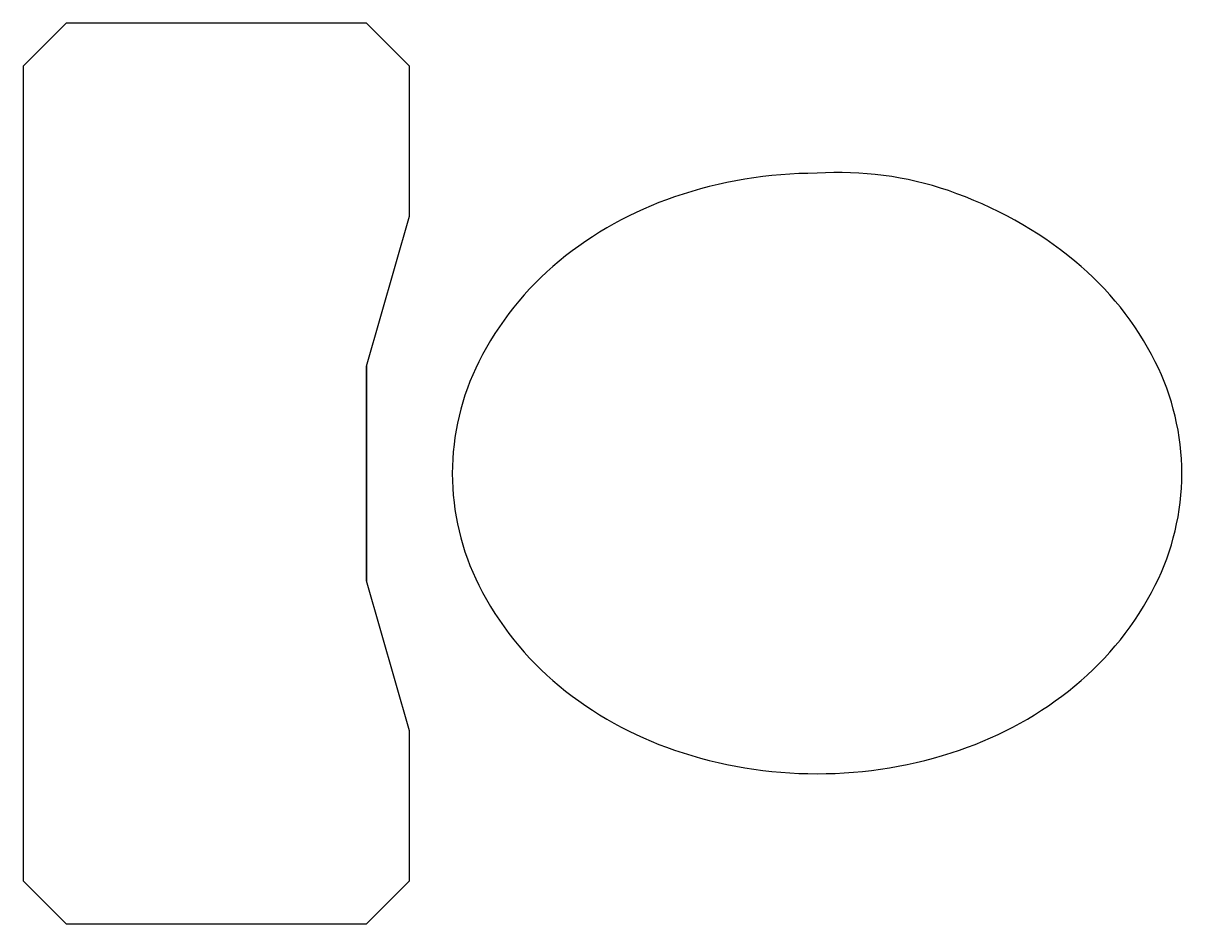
# Model space of a CAD drawing. Extents: x 1 to 28, y -10.5 to 10.5.
import ezdxf

# ---------------------------------------------------------------- set-up
doc = ezdxf.new("R2010")
doc.units = 0
doc.header["$LTSCALE"] = 24
doc.header["$MEASUREMENT"] = 0
doc.layers.get('0').update_dxf_attribs({"linetype": 'CONTINUOUS'})

msp = doc.modelspace()

# ---------------------------------------------------------------- linework, layer by layer
at = {"color": 0}
for p, q in [((2, 10.5), (1, 9.5)), ((9, 10.5), (2, 10.5)), ((10, 9.5), (9, 10.5)), ((1, 9.5), (1, -9.5)), ((10, 6), (10, 9.5)), ((9, 2.5), (10, 6)), ((9, -2.5), (9, 2.5)), ((9, 2.5), (9, -2.5)), ((10, -6), (9, -2.5)), ((10, -9.5), (10, -6)), ((1, -9.5), (2, -10.5)), ((9, -10.5), (10, -9.5)), ((2, -10.5), (9, -10.5))]:
    msp.add_line(p, q, dxfattribs=at)
msp.add_lwpolyline([(28, 0, 0.117036), (27.381, 2.607, 0.104338), (25.51, 4.95, 0.09029), (22.56, 6.595, 0.09898), (19.5, 7, 0.08237), (16.177, 6.449, 0.09029), (13.49, 4.95, 0.104338), (11.619, 2.607, 0.117036), (11, 0, 0.117036), (11.619, -2.607, 0.104338), (13.49, -4.95, 0.09029), (16.177, -6.449, 0.08237), (19.5, -7, 0.08237), (22.823, -6.449, 0.09029), (25.51, -4.95, 0.104338), (27.381, -2.607, 0.117036)], format="xyb", close=True, dxfattribs=at)

doc.saveas('drawing.dxf')
